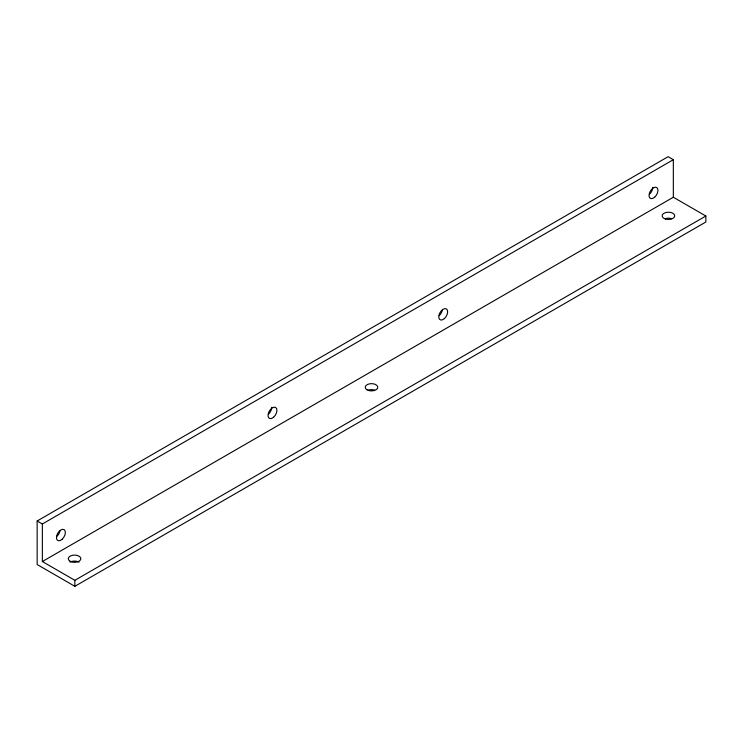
<?xml version="1.0" encoding="UTF-8"?>
<svg xmlns="http://www.w3.org/2000/svg" width="743" height="743" viewBox="0 0 743 743"><rect width="100%" height="100%" fill="white"/><g stroke="black" fill="none" stroke-linecap="round" stroke-linejoin="round"><path stroke-width="1.11" d="M673.334 197.239L705.85 216.009L705.85 222.008L74.857 586.311L37.15 564.531L37.15 520.992L668.143 156.689L673.334 159.689L673.334 197.239L42.351 561.532L42.351 523.991L673.334 159.689M42.351 561.532L74.857 580.311L705.85 216.009M37.15 520.992L42.351 523.991M74.857 580.311L74.857 586.311M60.007 530.892A6.297 3.641 -60 0 1 56.858 536.353M271.734 407.331A6.297 3.641 -60 0 1 268.427 414.204M70.111 562.135A6.297 3.641 0 0 1 79.018 562.135M442.317 310.175A6.297 3.641 -60 0 1 439.169 315.626M652.744 187.357A6.297 3.641 -60 0 1 649.438 194.229M368.352 390.121A6.297 3.641 0 0 1 374.648 390.121M665.282 218.693A6.297 3.641 0 0 1 671.588 218.693M654.639 197.229A6.297 3.641 -60 0 0 656.636 187.468A6.297 3.641 -60 0 0 649.178 194.081A6.297 3.641 -60 0 0 654.639 197.229M70.111 561.281A6.297 3.641 0 0 0 80.653 559.646A6.297 3.641 0 0 0 72.935 555.197A6.297 3.641 0 0 0 70.111 561.281M367.042 389.843A6.297 3.641 0 0 0 377.583 388.217A6.297 3.641 0 0 0 369.865 383.76A6.297 3.641 0 0 0 367.042 389.843M665.282 218.99A6.297 3.641 0 0 0 674.737 215.841A6.297 3.641 0 0 0 665.282 212.684A6.297 3.641 0 0 0 665.282 218.99M444.36 318.626A6.297 3.641 -60 0 0 446.357 308.874A6.297 3.641 -60 0 0 438.909 315.478A6.297 3.641 -60 0 0 444.36 318.626M273.628 417.204A6.297 3.641 -60 0 0 275.625 407.443A6.297 3.641 -60 0 0 268.167 414.055A6.297 3.641 -60 0 0 273.628 417.204M62.059 539.353A6.297 3.641 -60 0 0 64.056 529.592A6.297 3.641 -60 0 0 56.598 536.205A6.297 3.641 -60 0 0 62.059 539.353"/></g></svg>
